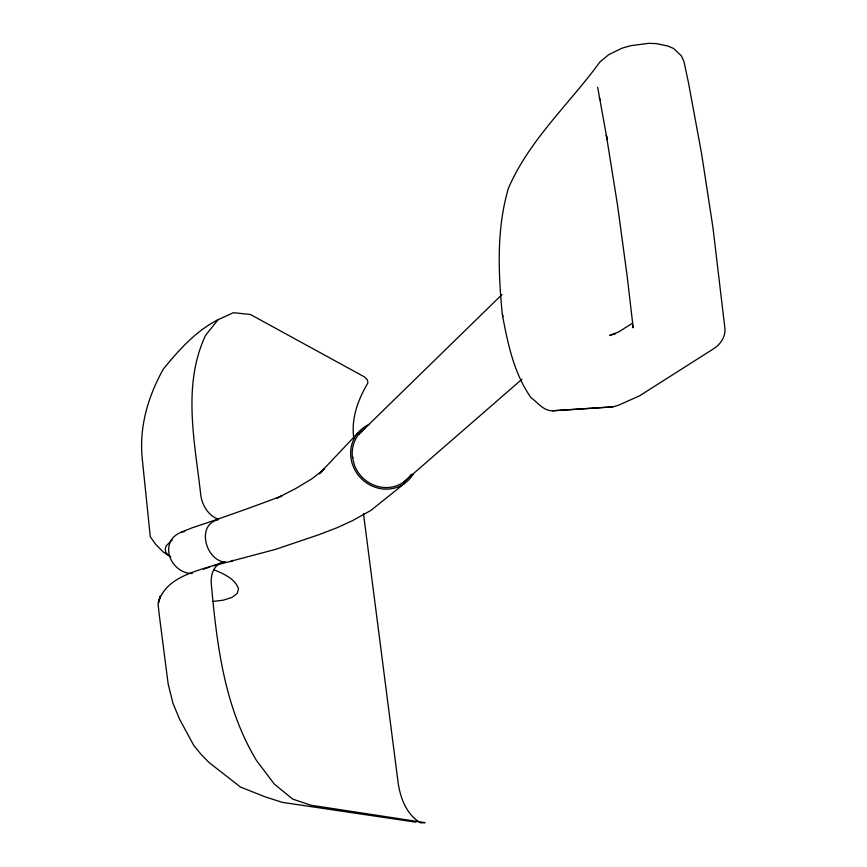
<?xml version="1.0" encoding="UTF-8"?>
<svg xmlns="http://www.w3.org/2000/svg" width="867" height="867" viewBox="0 0 867 867"><rect width="100%" height="100%" fill="white"/><g stroke="black" fill="none" stroke-linecap="round" stroke-linejoin="round"><path stroke-width="1.3" d="M158.184 602.933L160.276 596.128L158.087 604.613L159.474 616.643L168.155 683.955L172.956 703.213L179.426 718.895L193.775 745.479L201.675 755.081L209.24 762.678L240.527 787.073L265.53 796.979L282.414 802.376L415.922 822.187M158.65 601.46L158.542 601.915C166.713 575.721 199.009 570.822 221.508 562.824M597.666 87.242L607.117 139.598L606.326 135.165L617.445 204.634L627.166 276.194L633.181 327.65M353.801 438.301C350.951 418.653 358.104 399.394 367.89 382.954L367.348 379.779L364.498 376.928L250.39 314.472L233.364 312.694L218.105 319.685L205.598 335.291C181.972 385.512 194.977 442.473 200.754 495.024A24.222 16.809 71.5 0 0 218.451 519.073M357.637 433.218L319.219 473.837L324.399 469.004L311.882 478.812L295.701 488.544L277.093 498.091L281.959 495.913C252.015 507.195 221.876 517.957 191.52 528.025C183.891 531.504 174.072 533.281 170.344 541.81C163.939 556.289 176.792 573.683 192.214 573.488M358.862 434.237L501.95 294.585M403.675 482.085L521.923 379.28M172.544 539.491L166.258 545.777L165.174 549.028L165.738 552.073L167.949 554.88L170.788 556.787M404.618 483.374L370.924 510.392L352.165 520.818L337.025 527.732L319.262 534.571L275.608 549.342L213.477 565.858M218.105 319.685C195.714 331.107 179.09 349.834 163.419 368.941C148.051 396.403 139.034 426.965 142.242 458.643L150.294 536.771L155.789 544.443L163.343 552.106L170.257 556.581M632.281 323.337L618.55 331.996L609.62 335.421L615.657 333.762M230.297 561.74L233.288 560.331M203.507 569.175L209.749 567.061M612.666 406.883L618.323 405.301L639.564 395.818L713.238 348.989C720.791 344.297 726.21 336.179 724.747 327L712.923 227.382L701.555 153.47L688.496 82.885L683.944 61.449L681.375 55.835L673.561 48.465L668.002 46.092L656.395 43.599L648.483 43.35L630.786 45.68L622.257 48.108L608.742 54.643L599.964 61.925C569.456 103.834 529.13 140.02 508.387 188.367C496.358 229.235 498.308 272.476 502.296 314.407C507.78 343.321 513.741 373.103 530.962 397.639C537.735 402.472 543.371 410.915 552.528 410.785L612.666 406.883L552.528 410.785M352.49 457.624L353.162 457.483L352.468 457.538L354.625 465.785A33.044 30.963 47.4 0 0 381.404 487.211A33.044 30.963 47.4 0 0 411.131 474.347M181.94 531.98L184.595 531.623M212.827 601.47L223.274 600.181L231.998 597.396L237.168 593.483L238.512 588.682C234.697 578.235 223.209 573.694 213.694 569.662M218.441 519.691C195.801 524.123 205.479 561.166 225.799 562.195A24.352 17.004 73.2 0 0 211.353 584.542C216.913 645.037 224.434 707.71 256.643 760.695L274.254 784.017L292.688 799.092L310.776 805.194L425.09 822.653L420.593 822.881C406.861 814.882 400.543 798.659 398.246 783.605L363.479 513.546M599.238 97.895L600.419 99.922M632.65 325.277L632.769 327.683M413.494 473.523A34.647 32.458 47.4 0 1 360.022 477.218A34.647 32.458 47.4 0 1 369.147 424.462M352.468 457.538A33.044 30.963 47.4 0 1 364.779 428.732M502.947 316.704A39.167 35.764 47.9 0 1 502.524 314.255"/></g></svg>
